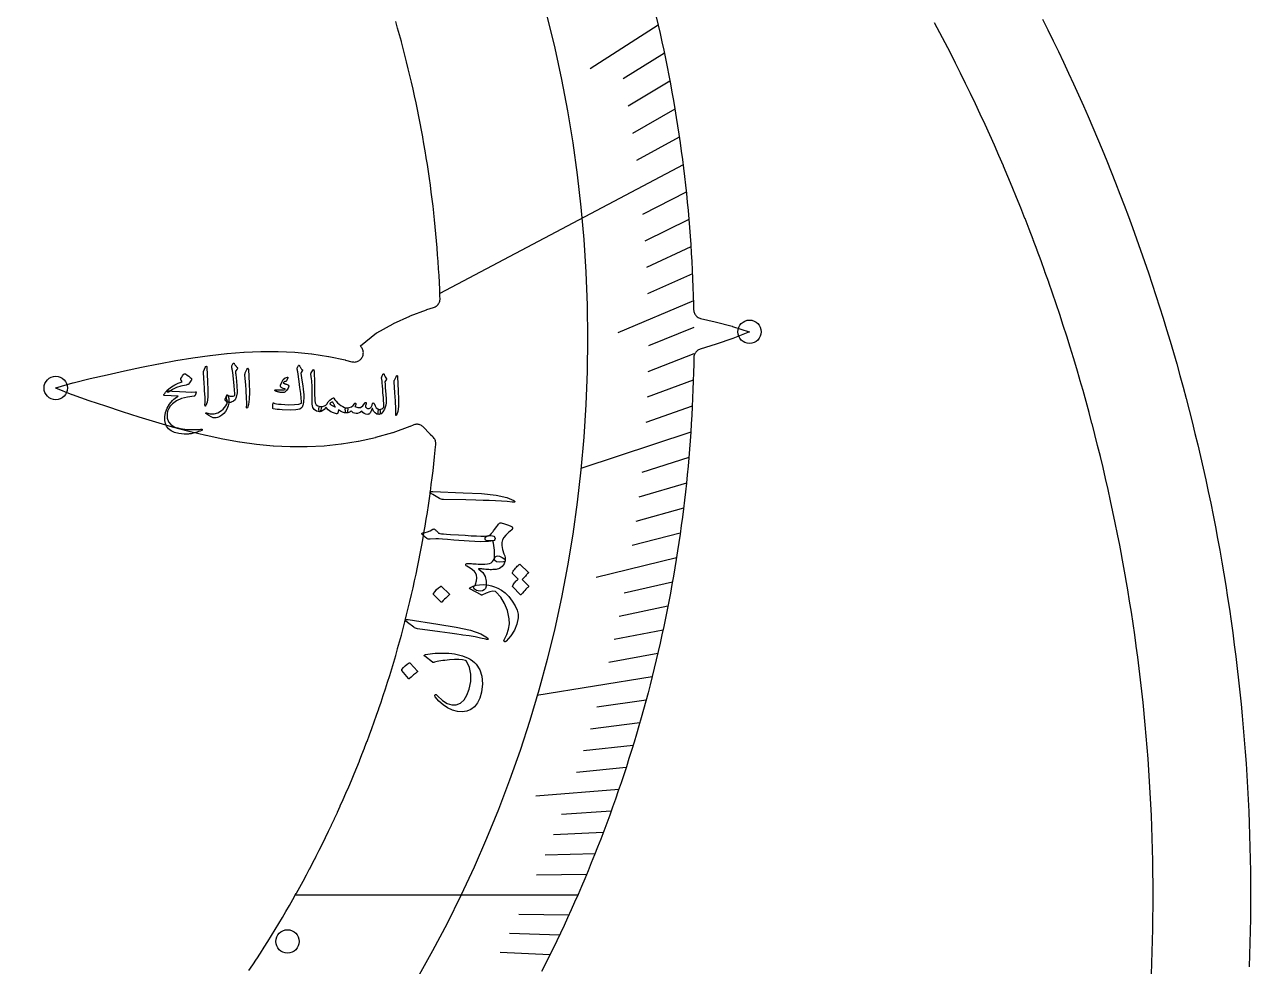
# Model space of a CAD drawing. Header units: millimetres. Extents: x -53 to 53, y -53 to 53.
# Drawn here: x 19.68 to 53.1, y -1.95 to 23.73 of the extents above; entities that cross this region are included whole.
import ezdxf

# ---------------------------------------------------------------- set-up
doc = ezdxf.new("R2010")
doc.units = ezdxf.units.MM
for name, color, linetype in [('CUT_INNER', 6, 'Continuous'), ('CUT_OUTER', 1, 'Continuous'), ('ENGRAVE', 7, 'Continuous'), ('ENGRAVE_FINE', 8, 'Continuous'), ('TEXT', 5, 'Continuous')]:
    doc.layers.add(name, color=color, linetype=linetype)

msp = doc.modelspace()

# ---------------------------------------------------------------- linework, layer by layer
at = {"layer": 'CUT_INNER'}
for points in [[(25.7954, -2.0613), (25.8998, -1.904), (25.9007, -1.9027), (26.0041, -1.7448), (26.0049, -1.7435), (26.1074, -1.5849), (26.1083, -1.5836), (26.2098, -1.4244), (26.2106, -1.4231), (26.3111, -1.2633), (26.3119, -1.262), (26.4115, -1.1015), (26.4123, -1.1002), (26.5108, -0.9391), (26.5116, -0.9378), (26.6092, -0.7762), (26.61, -0.7749), (26.7066, -0.6126), (26.7074, -0.6113), (26.8029, -0.4484), (26.8037, -0.4471), (26.8983, -0.2837), (26.899, -0.2824), (26.9926, -0.1184), (26.9934, -0.117), (27.0859, 0.0476), (27.0867, 0.0489), (27.1782, 0.214), (27.179, 0.2154), (27.2695, 0.3811), (27.2703, 0.3824), (27.3598, 0.5487), (27.3605, 0.55), (27.449, 0.7168), (27.4497, 0.7182), (27.5372, 0.8855), (27.5379, 0.8869), (27.6243, 1.0548), (27.625, 1.0561), (27.7105, 1.2245), (27.7111, 1.2259), (27.7955, 1.3948), (27.7962, 1.3962), (27.8795, 1.5656), (27.8802, 1.567), (27.9625, 1.737), (27.9632, 1.7383), (28.0444, 1.9088), (28.0451, 1.9102), (28.1253, 2.0811), (28.1259, 2.0825), (28.2051, 2.2539), (28.2057, 2.2553), (28.2838, 2.4272), (28.2845, 2.4286), (28.3615, 2.601), (28.3621, 2.6024), (28.4381, 2.7753), (28.4387, 2.7767), (28.5137, 2.95), (28.5143, 2.9514), (28.5881, 3.1252), (28.5887, 3.1266), (28.6615, 3.3008), (28.6621, 3.3023), (28.7338, 3.4769), (28.7344, 3.4783), (28.8051, 3.6535), (28.8056, 3.6549), (28.8752, 3.8304), (28.8758, 3.8318), (28.9443, 4.0078), (28.9448, 4.0092), (29.0122, 4.1856), (29.0128, 4.187), (29.0791, 4.3638), (29.0796, 4.3653), (29.1449, 4.5425), (29.1454, 4.5439), (29.2096, 4.7215), (29.2101, 4.7229), (29.2732, 4.9009), (29.2737, 4.9024), (29.3356, 5.0807), (29.3361, 5.0822), (29.397, 5.2609), (29.3975, 5.2624), (29.4573, 5.4415), (29.4578, 5.4429), (29.5165, 5.6224), (29.5169, 5.6239), (29.5745, 5.8037), (29.575, 5.8052), (29.6314, 5.9853), (29.6319, 5.9868), (29.6873, 6.1673), (29.6877, 6.1688), (29.742, 6.3497), (29.7424, 6.3511), (29.7955, 6.5323), (29.796, 6.5338), (29.848, 6.7153), (29.8484, 6.7168), (29.8993, 6.8986), (29.8998, 6.9001), (29.9496, 7.0822), (29.95, 7.0837), (29.9986, 7.2661), (29.999, 7.2676), (30.0466, 7.4504), (30.047, 7.4518), (30.0934, 7.6349), (30.0938, 7.6364), (30.1391, 7.8197), (30.1395, 7.8211), (30.1837, 8.0047), (30.184, 8.0062), (30.2271, 8.1901), (30.2274, 8.1916), (30.2694, 8.3757), (30.2697, 8.3772), (30.3105, 8.5615), (30.3108, 8.563), (30.3505, 8.7476), (30.3508, 8.7491), (30.3894, 8.934), (30.3897, 8.9355), (30.4271, 9.1206), (30.4274, 9.1221), (30.4636, 9.3074), (30.4639, 9.3089), (30.4991, 9.4944), (30.4994, 9.4959), (30.5333, 9.6816), (30.5336, 9.6832), (30.5665, 9.8691), (30.5667, 9.8706), (30.5984, 10.0568), (30.5987, 10.0583), (30.6293, 10.2446), (30.6295, 10.2461), (30.6589, 10.4326), (30.6592, 10.4341), (30.6874, 10.6208), (30.6877, 10.6224), (30.7148, 10.8092), (30.715, 10.8107), (30.741, 10.9978), (30.7412, 10.9993), (30.766, 11.1865), (30.7662, 11.188), (30.7899, 11.3753), (30.7901, 11.3768), (30.8127, 11.5643), (30.8128, 11.5658), (30.8342, 11.7534), (30.8344, 11.755), (30.8546, 11.9427), (30.8548, 11.9442), (30.8739, 12.1321), (30.874, 12.1336), (30.8883, 12.2838), (30.8895, 12.3089), (30.8881, 12.3339), (30.8842, 12.3588), (30.8778, 12.383), (30.869, 12.4066), (30.8579, 12.4291), (30.8446, 12.4504), (30.8292, 12.4703), (30.812, 12.4885), (30.7479, 12.5495), (30.7453, 12.5521), (30.715, 12.5827), (30.7125, 12.5853), (30.5559, 12.7531), (30.5389, 12.7697), (30.5203, 12.7847), (30.5003, 12.7978), (30.4792, 12.8089), (30.4572, 12.818), (30.4344, 12.8249), (30.411, 12.8297), (30.3873, 12.8321), (30.3634, 12.8323), (30.3397, 12.8303), (30.3162, 12.826), (30.2933, 12.8194), (30.2711, 12.8107), (30.1874, 12.7733), (30.1784, 12.7697), (29.7162, 12.6045), (29.7086, 12.6021), (29.2471, 12.4699), (29.2399, 12.4681), (28.7796, 12.3655), (28.7726, 12.3641), (28.3136, 12.2892), (28.3066, 12.2882), (27.8488, 12.2396), (27.842, 12.2391), (27.3852, 12.2155), (27.3787, 12.2153), (26.9227, 12.2155), (26.9165, 12.2157), (26.4613, 12.2384), (26.4556, 12.2388), (26.001, 12.2825), (25.9957, 12.2832), (25.5415, 12.3463), (25.5368, 12.347), (25.0829, 12.4277), (25.0788, 12.4285), (24.6251, 12.525), (24.6216, 12.5258), (24.168, 12.6359), (24.1651, 12.6366), (23.7114, 12.7584), (23.7091, 12.759), (23.2553, 12.8904), (23.2535, 12.8909), (22.7996, 13.0298), (22.7983, 13.0302), (22.3448, 13.1746), (21.8896, 13.3236), (21.4346, 13.4762), (21.4334, 13.4766), (20.983, 13.633), (20.976, 13.6356), (20.5323, 13.8201), (20.5273, 13.8225), (20.5325, 13.8244), (20.9922, 13.9646), (20.9994, 13.9665), (21.4629, 14.078), (21.4642, 14.0783), (21.9303, 14.1851), (22.3975, 14.2888), (22.865, 14.3885), (22.8664, 14.3887), (23.3317, 14.4825), (23.3336, 14.4828), (23.798, 14.569), (23.8004, 14.5695), (24.2638, 14.6462), (24.2668, 14.6466), (24.729, 14.7118), (24.7326, 14.7122), (25.1936, 14.7637), (25.1977, 14.7641), (25.6573, 14.7999), (25.6621, 14.8002), (26.1203, 14.8185), (26.1255, 14.8186), (26.5823, 14.8175), (26.588, 14.8174), (27.0433, 14.7954), (27.0494, 14.7949), (27.5032, 14.7505), (27.5097, 14.7497), (27.962, 14.6814), (27.9687, 14.6802), (28.4196, 14.5869), (28.4264, 14.5853), (28.5987, 14.5395), (28.6227, 14.5343), (28.6471, 14.5316), (28.6717, 14.5312), (28.6961, 14.5333), (28.7203, 14.5378), (28.7439, 14.5446), (28.7667, 14.5536), (28.7885, 14.5649), (28.8091, 14.5783), (28.8283, 14.5936), (28.8459, 14.6107), (28.8618, 14.6295), (28.8757, 14.6497), (28.8875, 14.6712), (28.8972, 14.6938), (28.9047, 14.7172), (28.9098, 14.7412), (28.9125, 14.7657), (28.9128, 14.7902), (28.9107, 14.8147), (28.9062, 14.8388), (28.8994, 14.8624), (28.8902, 14.8852), (28.8789, 14.907), (28.8655, 14.9276), (28.8502, 14.9468), (28.833, 14.9643), (28.8299, 14.9672), (28.8343, 14.9711), (29.2743, 15.3224), (29.2785, 15.3255), (29.283, 15.3282), (29.727, 15.5744), (29.7357, 15.5787), (30.1821, 15.7829), (30.1895, 15.786), (30.6379, 15.9571), (30.645, 15.9596), (30.8292, 16.0176), (30.8527, 16.0263), (30.8751, 16.0372), (30.8963, 16.0504), (30.9162, 16.0656), (30.9344, 16.0827), (30.9508, 16.1016), (30.9652, 16.122), (30.9775, 16.1437), (30.9876, 16.1666), (30.9954, 16.1903), (31.0007, 16.2147), (31.0036, 16.2395), (31.004, 16.2645), (31.0023, 16.3148), (31.0023, 16.3163), (30.9948, 16.505), (30.9947, 16.5065), (30.986, 16.6951), (30.9859, 16.6967), (30.9761, 16.8852), (30.976, 16.8868), (30.965, 17.0753), (30.9649, 17.0768), (30.9527, 17.2652), (30.9526, 17.2668), (30.9393, 17.4551), (30.9392, 17.4566), (30.9248, 17.6449), (30.9246, 17.6464), (30.909, 17.8346), (30.9089, 17.8361), (30.8921, 18.0242), (30.892, 18.0257), (30.874, 18.2137), (30.8739, 18.2152), (30.8548, 18.4031), (30.8546, 18.4046), (30.8344, 18.5924), (30.8342, 18.5939), (30.8128, 18.7815), (30.8127, 18.783), (30.7901, 18.9705), (30.7899, 18.972), (30.7662, 19.1593), (30.766, 19.1609), (30.7412, 19.348), (30.741, 19.3496), (30.715, 19.5366), (30.7148, 19.5381), (30.6877, 19.725), (30.6874, 19.7265), (30.6592, 19.9132), (30.6589, 19.9147), (30.6295, 20.1012), (30.6293, 20.1027), (30.5987, 20.2891), (30.5984, 20.2906), (30.5667, 20.4767), (30.5665, 20.4782), (30.5336, 20.6642), (30.5333, 20.6657), (30.4994, 20.8514), (30.4991, 20.8529), (30.4639, 21.0384), (30.4636, 21.04), (30.4274, 21.2253), (30.4271, 21.2268), (30.3897, 21.4118), (30.3894, 21.4134), (30.3508, 21.5982), (30.3505, 21.5997), (30.3108, 21.7843), (30.3105, 21.7858), (30.2697, 21.9702), (30.2694, 21.9717), (30.2274, 22.1558), (30.2271, 22.1573), (30.184, 22.3411), (30.1837, 22.3426), (30.1395, 22.5262), (30.1391, 22.5277), (30.0938, 22.711), (30.0934, 22.7125), (30.047, 22.8955), (30.0466, 22.897), (29.999, 23.0797), (29.9986, 23.0812), (29.95, 23.2636), (29.9496, 23.2651), (29.8998, 23.4472), (29.8993, 23.4487), (29.8484, 23.6305), (29.848, 23.632), (29.796, 23.8135)], [(36.8999, 23.9376), (36.953, 23.711), (37.0046, 23.4841), (37.0549, 23.2569), (37.1038, 23.0294), (37.1513, 22.8016), (37.1974, 22.5735), (37.2421, 22.3451), (37.2854, 22.1164), (37.3273, 21.8875), (37.3678, 21.6584), (37.4069, 21.429), (37.4446, 21.1993), (37.4809, 20.9695), (37.5157, 20.7394), (37.5492, 20.5091), (37.5812, 20.2786), (37.6118, 20.0479), (37.641, 19.817), (37.6688, 19.586), (37.6952, 19.3547), (37.7201, 19.1234), (37.7436, 18.8919), (37.7657, 18.6602), (37.7864, 18.4284), (37.8057, 18.1965), (37.8235, 17.9645), (37.8399, 17.7323), (37.8549, 17.5001), (37.8685, 17.2678), (37.8806, 17.0354), (37.8913, 16.8029), (37.9006, 16.5704), (37.9085, 16.3378), (37.9149, 16.1052), (37.9181, 15.957), (37.9199, 15.9318), (37.9242, 15.907), (37.931, 15.8827), (37.9403, 15.8593), (37.9518, 15.8369), (37.9655, 15.8157), (37.9813, 15.7961), (37.999, 15.7781), (38.0184, 15.7621), (38.0394, 15.748), (38.0616, 15.7361), (38.0849, 15.7266), (38.1091, 15.7194), (38.5078, 15.6227), (38.5091, 15.6224), (38.9712, 15.5052), (38.9784, 15.5031), (39.4363, 15.3572), (39.4416, 15.3553), (39.4368, 15.3531), (38.9905, 15.174), (38.9834, 15.1714), (38.5311, 15.0207), (38.5299, 15.0203), (38.096, 14.8809), (38.0736, 14.8725), (38.0521, 14.862), (38.0317, 14.8495), (38.0126, 14.8351), (37.995, 14.8189), (37.979, 14.8011), (37.9647, 14.7819), (37.9524, 14.7614), (37.9421, 14.7398), (37.9339, 14.7174), (37.9278, 14.6942), (37.924, 14.6706), (37.9225, 14.6467), (37.9199, 14.4763), (37.9149, 14.2437), (37.9085, 14.011), (37.9007, 13.7785), (37.8914, 13.5459), (37.8807, 13.3135), (37.8686, 13.0811), (37.855, 12.8488), (37.84, 12.6165), (37.8236, 12.3844), (37.8058, 12.1524), (37.7866, 11.9204), (37.7659, 11.6887), (37.7438, 11.457), (37.7203, 11.2255), (37.6953, 10.9941), (37.669, 10.7629), (37.6412, 10.5318), (37.612, 10.301), (37.5814, 10.0703), (37.5494, 9.8398), (37.516, 9.6095), (37.4811, 9.3794), (37.4448, 9.1495), (37.4072, 8.9199), (37.3681, 8.6905), (37.3276, 8.4613), (37.2857, 8.2324), (37.2424, 8.0037), (37.1977, 7.7753), (37.1516, 7.5472), (37.1042, 7.3194), (37.0553, 7.0919), (37.005, 6.8647), (36.9533, 6.6378), (36.9002, 6.4112), (36.8458, 6.185), (36.7899, 5.9591), (36.7327, 5.7335), (36.6741, 5.5083), (36.6141, 5.2834), (36.5527, 5.059), (36.4899, 4.8349), (36.4258, 4.6112), (36.3603, 4.3879), (36.2935, 4.165), (36.2252, 3.9425), (36.1556, 3.7204), (36.0847, 3.4988), (36.0124, 3.2776), (35.9387, 3.0568), (35.8637, 2.8366), (35.7873, 2.6167), (35.7096, 2.3974), (35.6305, 2.1785), (35.5501, 1.9601), (35.4684, 1.7423), (35.3853, 1.5249), (35.3009, 1.308), (35.2151, 1.0917), (35.128, 0.8759), (35.0397, 0.6606), (34.9499, 0.4459), (34.8589, 0.2317), (34.7666, 0.0181), (34.6729, -0.195), (34.578, -0.4074), (34.4817, -0.6193), (34.3842, -0.8306), (34.2853, -1.0412), (34.1852, -1.2513), (34.0838, -1.4608), (33.9811, -1.6696), (33.8771, -1.8778), (33.7718, -2.0853)], [(50.3985, -2.1653), (50.4108, -1.8575), (50.4108, -1.856), (50.4212, -1.5482), (50.4213, -1.5466), (50.4298, -1.2387), (50.4298, -1.2372), (50.4364, -0.9293), (50.4365, -0.9278), (50.4412, -0.6198), (50.4412, -0.6183), (50.444, -0.3103), (50.4441, -0.3088), (50.445, -0.0008), (50.445, 0.0008), (50.4441, 0.3088), (50.444, 0.3103), (50.4412, 0.6183), (50.4412, 0.6198), (50.4365, 0.9278), (50.4364, 0.9293), (50.4298, 1.2372), (50.4298, 1.2387), (50.4213, 1.5466), (50.4212, 1.5482), (50.4108, 1.856), (50.4108, 1.8575), (50.3985, 2.1653), (50.3984, 2.1668), (50.3843, 2.4745), (50.3842, 2.476), (50.3681, 2.7836), (50.3681, 2.7851), (50.3501, 3.0926), (50.35, 3.0941), (50.3302, 3.4014), (50.3301, 3.403), (50.3084, 3.7102), (50.3083, 3.7117), (50.2847, 4.0188), (50.2845, 4.0203), (50.2591, 4.3273), (50.2589, 4.3288), (50.2316, 4.6356), (50.2314, 4.6371), (50.2022, 4.9437), (50.202, 4.9452), (50.1709, 5.2517), (50.1707, 5.2532), (50.1377, 5.5594), (50.1376, 5.5609), (50.1027, 5.8669), (50.1025, 5.8685), (50.0657, 6.1742), (50.0655, 6.1758), (50.0269, 6.4813), (50.0267, 6.4828), (49.9862, 6.7882), (49.986, 6.7897), (49.9436, 7.0947), (49.9434, 7.0963), (49.8991, 7.4011), (49.8989, 7.4026), (49.8528, 7.7071), (49.8525, 7.7086), (49.8045, 8.0128), (49.8043, 8.0144), (49.7544, 8.3183), (49.7542, 8.3198), (49.7025, 8.6234), (49.7022, 8.6249), (49.6486, 8.9282), (49.6483, 8.9297), (49.5929, 9.2327), (49.5926, 9.2342), (49.5353, 9.5368), (49.535, 9.5383), (49.4759, 9.8406), (49.4756, 9.8421), (49.4145, 10.144), (49.4142, 10.1455), (49.3514, 10.447), (49.3511, 10.4485), (49.2863, 10.7496), (49.286, 10.7511), (49.2195, 11.0518), (49.2191, 11.0533), (49.1507, 11.3536), (49.1504, 11.3551), (49.0801, 11.655), (49.0798, 11.6565), (49.0077, 11.9559), (49.0073, 11.9574), (48.9334, 12.2564), (48.933, 12.2579), (48.8573, 12.5564), (48.8569, 12.5579), (48.7793, 12.856), (48.7789, 12.8574), (48.6995, 13.155), (48.6991, 13.1565), (48.6179, 13.4536), (48.6175, 13.4551), (48.5344, 13.7516), (48.534, 13.7531), (48.4491, 14.0492), (48.4487, 14.0507), (48.362, 14.3462), (48.3616, 14.3477), (48.2731, 14.6427), (48.2726, 14.6441), (48.1823, 14.9386), (48.1819, 14.9401), (48.0898, 15.234), (48.0893, 15.2354), (47.9954, 15.5287), (47.9949, 15.5302), (47.8992, 15.8229), (47.8987, 15.8244), (47.8012, 16.1166), (47.8007, 16.118), (47.7014, 16.4096), (47.7009, 16.411), (47.5998, 16.7019), (47.5993, 16.7034), (47.4964, 16.9937), (47.4959, 16.9951), (47.3913, 17.2848), (47.3908, 17.2862), (47.2843, 17.5753), (47.2838, 17.5767), (47.1756, 17.8651), (47.1751, 17.8665), (47.0651, 18.1542), (47.0645, 18.1556), (46.9528, 18.4426), (46.9523, 18.4441), (46.8388, 18.7304), (46.8382, 18.7318), (46.723, 19.0174), (46.7224, 19.0188), (46.6054, 19.3038), (46.6048, 19.3052), (46.4861, 19.5894), (46.4855, 19.5908), (46.365, 19.8742), (46.3644, 19.8756), (46.2422, 20.1583), (46.2416, 20.1597), (46.1176, 20.4417), (46.117, 20.4431), (45.9913, 20.7243), (45.9907, 20.7257), (45.8633, 21.0061), (45.8627, 21.0075), (45.7335, 21.2871), (45.7329, 21.2885), (45.6021, 21.5673), (45.6014, 21.5687), (45.4689, 21.8467), (45.4682, 21.8481), (45.334, 22.1253), (45.3333, 22.1267), (45.1974, 22.4031), (45.1967, 22.4044), (45.059, 22.68), (45.0584, 22.6813), (44.919, 22.956), (44.9183, 22.9574), (44.7773, 23.2312), (44.7766, 23.2326), (44.6339, 23.5055), (44.6332, 23.5069), (44.4889, 23.7789)]]:
    msp.add_lwpolyline(points, dxfattribs=at)
at = {"layer": 'CUT_OUTER'}
msp.add_lwpolyline([(47.4299, 23.875), (47.5755, 23.5836), (47.7193, 23.2912), (47.8613, 22.998), (48.0015, 22.7039), (48.1399, 22.4089), (48.2765, 22.1131), (48.4113, 21.8165), (48.5442, 21.519), (48.6754, 21.2207), (48.8046, 20.9217), (48.9321, 20.6218), (49.0577, 20.3212), (49.1815, 20.0198), (49.3034, 19.7177), (49.4234, 19.4148), (49.5416, 19.1111), (49.658, 18.8068), (49.7724, 18.5017), (49.885, 18.196), (49.9957, 17.8896), (50.1046, 17.5825), (50.2115, 17.2747), (50.3165, 16.9663), (50.4197, 16.6572), (50.521, 16.3475), (50.6203, 16.0372), (50.7178, 15.7263), (50.8133, 15.4148), (50.9069, 15.1028), (50.9986, 14.7901), (51.0884, 14.4769), (51.1763, 14.1632), (51.2622, 13.8489), (51.3463, 13.5341), (51.4283, 13.2188), (51.5085, 12.903), (51.5867, 12.5867), (51.6629, 12.2699), (51.7372, 11.9527), (51.8096, 11.635), (51.88, 11.3169), (51.9485, 10.9984), (52.015, 10.6794), (52.0795, 10.36), (52.1421, 10.0403), (52.2028, 9.7202), (52.2614, 9.3997), (52.3181, 9.0788), (52.3728, 8.7576), (52.4256, 8.4361), (52.4764, 8.1143), (52.5252, 7.7921), (52.572, 7.4697), (52.6168, 7.147), (52.6597, 6.824), (52.7006, 6.5008), (52.7395, 6.1773), (52.7764, 5.8536), (52.8113, 5.5296), (52.8442, 5.2055), (52.8752, 4.8811), (52.9041, 4.5566), (52.9311, 4.2319), (52.9561, 3.907), (52.979, 3.582), (53, 3.2569), (53.019, 2.9316), (53.036, 2.6063), (53.051, 2.2808), (53.064, 1.9552), (53.075, 1.6296), (53.084, 1.3039), (53.091, 0.9782), (53.096, 0.6524), (53.099, 0.3266), (53.1, 0.0008), (53.099, -0.3251), (53.096, -0.6509), (53.091, -0.9766), (53.084, -1.3024), (53.075, -1.6281), (53.064, -1.9537)], dxfattribs=at)
at = {"layer": 'ENGRAVE'}
for points in [[(37.6293, 19.9108), (30.999, 16.4025)], [(37.8404, 12.6225), (34.8467, 11.6239)], [(36.7863, 5.9447), (33.6467, 5.4373)], [(34.7587, 0), (27.0593, 0)]]:
    msp.add_lwpolyline(points, dxfattribs=at)
for centre, radius in [((0, 15.1737), 35.0271), ((39.4424, 15.3553), 0.3186), ((20.5264, 13.8226), 0.3186), ((26.8451, -1.2648), 0.3186)]:
    msp.add_circle(centre, radius, dxfattribs=at)
at = {"layer": 'ENGRAVE_FINE'}
for points in [[(36.9524, 23.7133), (35.0946, 22.5211)], [(37.1211, 22.9473), (35.9946, 22.2509)], [(37.2729, 22.1836), (36.1332, 21.5054)], [(37.408, 21.4228), (36.2555, 20.7628)], [(37.5267, 20.6651), (36.3618, 20.0236)], [(37.7162, 19.1603), (36.5275, 18.5564)], [(37.7877, 18.414), (36.5876, 17.8291)], [(37.844, 17.672), (36.6328, 17.1064)], [(37.8854, 16.9347), (36.6637, 16.3885)], [(37.9124, 16.2023), (35.8551, 15.3231)], [(37.9251, 15.4751), (36.6832, 14.9683)], [(37.924, 14.7533), (36.6726, 14.2665)], [(37.9093, 14.0371), (36.6487, 13.5704)], [(37.8813, 13.3268), (36.612, 12.8802)], [(37.7869, 11.9244), (36.5013, 11.5187)], [(37.721, 11.2326), (36.4278, 10.8476)], [(37.6431, 10.5474), (36.3427, 10.1831)], [(37.5535, 9.8689), (36.2464, 9.5254)], [(37.4525, 9.1972), (35.2585, 8.6584)], [(37.3403, 8.5324), (36.0208, 8.2309)], [(37.2174, 7.8747), (35.8923, 7.5943)], [(37.0838, 7.2241), (35.7536, 6.9649)], [(36.9401, 6.5807), (35.605, 6.3429)], [(36.6229, 5.316), (35.2795, 5.121)], [(36.45, 4.6949), (35.1031, 4.5214)], [(36.268, 4.0812), (34.918, 3.9293)], [(36.077, 3.4751), (34.7243, 3.3449)], [(35.8775, 2.8767), (33.614, 2.6952)], [(35.6695, 2.2859), (34.3127, 2.199)], [(35.4534, 1.7028), (34.0951, 1.6376)], [(35.2294, 1.1275), (33.8701, 1.084)], [(34.9978, 0.5599), (33.6378, 0.5381)], [(34.5124, -0.5521), (33.1525, -0.5303)], [(34.2592, -1.0964), (32.8998, -1.0529)], [(33.9992, -1.633), (32.6409, -1.5678)]]:
    msp.add_lwpolyline(points, dxfattribs=at)
at = {"layer": 'TEXT'}
for points in [[(24.6046, 14.3807), (24.621, 14.4088), (24.6335, 14.4184), (24.6422, 14.4094), (24.647, 14.3817), (24.6641, 13.997), (24.674, 13.7608), (24.6696, 13.5728), (24.6508, 13.4329), (24.6178, 13.3411), (24.6123, 13.3337), (24.6075, 13.3298), (24.6034, 13.3295), (24.6002, 13.3326), (24.5977, 13.3373), (24.596, 13.3433), (24.5952, 13.3507), (24.5952, 13.3594), (24.5985, 13.4271), (24.5989, 13.4991), (24.5964, 13.5753), (24.591, 13.6558), (24.59, 13.6768), (24.5866, 13.7336), (24.5808, 13.8261), (24.5727, 13.9544), (24.5523, 14.2391), (24.5522, 14.2541), (24.5537, 14.268), (24.5566, 14.2806), (24.5611, 14.2919)], [(25.377, 14.5041), (25.3806, 14.5031), (25.3839, 14.5006), (25.3866, 14.4966), (25.3889, 14.491), (25.3924, 14.4825), (25.3989, 14.4713), (25.4084, 14.4574), (25.4209, 14.4408), (25.4282, 14.432), (25.4353, 14.4235), (25.4422, 14.4153), (25.449, 14.4073), (25.4557, 14.3998), (25.4624, 14.3928), (25.4691, 14.3862), (25.4759, 14.3802), (25.4818, 14.3718), (25.4832, 14.3618), (25.48, 14.35), (25.4722, 14.3365), (25.4285, 14.2775), (25.4296, 14.2563), (25.4315, 14.2303), (25.4342, 14.1997), (25.4378, 14.1642), (25.442, 14.1239), (25.4464, 14.0784), (25.451, 14.0278), (25.4558, 13.9722), (25.461, 13.9169), (25.4651, 13.8659), (25.468, 13.8194), (25.4698, 13.7772), (25.4704, 13.7393), (25.4702, 13.7059), (25.4689, 13.6767), (25.4667, 13.652), (25.449, 13.5682), (25.4175, 13.5039), (25.3724, 13.4592), (25.3134, 13.4338), (25.3041, 13.4315), (25.295, 13.4297), (25.2863, 13.4284), (25.2779, 13.4278), (25.2698, 13.4276), (25.262, 13.4278), (25.2545, 13.4283), (25.2474, 13.4293), (25.2273, 13.437), (25.2106, 13.4534), (25.1972, 13.4784), (25.1872, 13.5121), (25.1809, 13.548), (25.1788, 13.5795), (25.1807, 13.6068), (25.1867, 13.6297), (25.1887, 13.6337), (25.191, 13.6365), (25.1936, 13.6382), (25.1966, 13.6386), (25.2003, 13.638), (25.2035, 13.6367), (25.2064, 13.6346), (25.2088, 13.6317), (25.2283, 13.6172), (25.251, 13.6065), (25.2768, 13.5999), (25.3058, 13.5972), (25.3363, 13.5988), (25.3637, 13.6037), (25.3879, 13.612), (25.4089, 13.6235), (25.4094, 13.6706), (25.4035, 13.7593), (25.3911, 13.8894), (25.3724, 14.0609), (25.3505, 14.2516), (25.3476, 14.2769), (25.3443, 14.3008), (25.3405, 14.3234), (25.3362, 14.3447), (25.3339, 14.3554), (25.3319, 14.3651), (25.3305, 14.3739), (25.3294, 14.3819), (25.3287, 14.3888), (25.3279, 14.3947), (25.3272, 14.3995), (25.3266, 14.4032), (25.326, 14.4114), (25.3266, 14.4188), (25.3283, 14.4254), (25.3311, 14.4312), (25.3656, 14.4968), (25.3683, 14.5001), (25.371, 14.5024), (25.3739, 14.5038), (25.377, 14.5041)], [(27.1722, 14.43), (27.1802, 14.4128), (27.1886, 14.3965), (27.1975, 14.381), (27.2067, 14.3664), (27.2165, 14.3527), (27.227, 14.3398), (27.238, 14.3277), (27.2497, 14.3165), (27.2541, 14.3103), (27.2553, 14.3033), (27.2534, 14.2955), (27.2483, 14.2868), (27.2178, 14.2413), (27.2148, 14.2364), (27.2127, 14.2322), (27.2113, 14.2287), (27.2108, 14.226), (27.2303, 14.098), (27.247, 13.9823), (27.261, 13.879), (27.2723, 13.7881), (27.2808, 13.7097), (27.2864, 13.6439), (27.2891, 13.5906), (27.2888, 13.5499), (27.2851, 13.4733), (27.2825, 13.4491), (27.2788, 13.4248), (27.2739, 13.4006), (27.2678, 13.3762), (27.2604, 13.3519), (27.2517, 13.3275), (27.2416, 13.303), (27.2301, 13.2786), (27.1812, 13.2439), (27.0762, 13.2238), (26.9151, 13.2185), (26.6979, 13.2279), (26.6302, 13.2336), (26.5677, 13.2406), (26.5103, 13.2489), (26.4581, 13.2585), (26.4534, 13.2608), (26.4502, 13.264), (26.4483, 13.2681), (26.4479, 13.2731), (26.4476, 13.2971), (26.4476, 13.319), (26.4477, 13.3387), (26.448, 13.3562), (26.4485, 13.3717), (26.4493, 13.3855), (26.4502, 13.3975), (26.4513, 13.4077), (26.4523, 13.4134), (26.4545, 13.4166), (26.458, 13.4171), (26.4627, 13.415), (26.4987, 13.4022), (26.5454, 13.3917), (26.6028, 13.3837), (26.6708, 13.3781), (26.8746, 13.3682), (27.0344, 13.3701), (27.1503, 13.3837), (27.2224, 13.409), (27.2246, 13.4566), (27.2192, 13.5435), (27.2061, 13.6698), (27.1853, 13.8355), (27.1632, 14.0014), (27.146, 14.1269), (27.1336, 14.212), (27.1261, 14.2568), (27.1237, 14.269), (27.1214, 14.2805), (27.1193, 14.2912), (27.1173, 14.3011), (27.1155, 14.3101), (27.1139, 14.3181), (27.1123, 14.3251), (27.111, 14.3312), (27.1089, 14.3443), (27.1091, 14.3567), (27.1116, 14.3685), (27.1165, 14.3795), (27.1491, 14.4374), (27.1517, 14.4413), (27.1545, 14.4438), (27.1574, 14.4449), (27.1604, 14.4447), (27.164, 14.4425), (27.1672, 14.4393), (27.1699, 14.4351), (27.1722, 14.43)], [(24.0782, 13.9035), (23.9399, 13.8746), (23.817, 13.8345), (23.7097, 13.7832), (23.6179, 13.7208), (23.6039, 13.7113), (23.591, 13.7061), (23.5793, 13.7054), (23.5688, 13.7092), (23.5571, 13.7245), (23.56, 13.7452), (23.5774, 13.7713), (23.6094, 13.8027), (23.6842, 13.8588), (23.7694, 13.9085), (23.865, 13.9518), (23.9711, 13.9887), (23.9436, 14.0339), (23.9385, 14.0451), (23.9364, 14.0562), (23.9373, 14.0671), (23.941, 14.0779), (23.9641, 14.1186), (23.985, 14.1521), (24.0039, 14.1785), (24.0206, 14.1978), (24.0311, 14.2068), (24.0412, 14.2113), (24.0509, 14.2113), (24.0602, 14.2068), (24.1137, 14.1731), (24.1585, 14.1417), (24.1945, 14.1127), (24.2219, 14.0861), (24.2271, 14.0777), (24.2292, 14.0673), (24.2283, 14.0549), (24.2244, 14.0405), (24.2132, 14.0182), (24.1957, 13.9914), (24.172, 13.9599), (24.1419, 13.9239), (24.1342, 13.9187), (24.121, 13.9136), (24.1023, 13.9085), (24.0782, 13.9035)], [(25.738, 14.325), (25.7544, 14.3532), (25.7669, 14.3627), (25.7755, 14.3537), (25.7803, 14.326), (25.7975, 13.9413), (25.8073, 13.7052), (25.8029, 13.5171), (25.7842, 13.3772), (25.7512, 13.2854), (25.7456, 13.278), (25.7408, 13.2742), (25.7368, 13.2738), (25.7335, 13.2769), (25.731, 13.2816), (25.7293, 13.2877), (25.7285, 13.295), (25.7286, 13.3038), (25.7319, 13.3715), (25.7323, 13.4434), (25.7298, 13.5197), (25.7243, 13.6001), (25.7233, 13.6211), (25.7199, 13.6779), (25.7142, 13.7705), (25.7061, 13.8988), (25.6856, 14.1834), (25.6855, 14.1985), (25.687, 14.2123), (25.69, 14.2249), (25.6944, 14.2362)], [(26.8421, 14.1203), (26.845, 14.1198), (26.8475, 14.1185), (26.8495, 14.1164), (26.8511, 14.1136), (26.8516, 14.1111), (26.8517, 14.1085), (26.8513, 14.1056), (26.8506, 14.1026), (26.8137, 14.0214), (26.8093, 14.0132), (26.8048, 14.007), (26.8001, 14.0027), (26.7954, 14.0004), (26.7755, 13.9958), (26.7584, 13.9893), (26.7442, 13.9808), (26.7328, 13.9705), (26.7304, 13.965), (26.7331, 13.9588), (26.7407, 13.9519), (26.7535, 13.9445), (26.7621, 13.941), (26.771, 13.9377), (26.7802, 13.9346), (26.7897, 13.9317), (26.7996, 13.929), (26.81, 13.9264), (26.8209, 13.924), (26.8323, 13.9218), (26.8712, 13.9033), (26.8822, 13.8688), (26.8654, 13.8182), (26.8208, 13.7515), (26.8028, 13.732), (26.7854, 13.7168), (26.7686, 13.7062), (26.7525, 13.7001), (26.7349, 13.6973), (26.7108, 13.697), (26.6801, 13.6992), (26.643, 13.7039), (26.624, 13.7067), (26.6061, 13.71), (26.5891, 13.7139), (26.5732, 13.7183), (26.5582, 13.7229), (26.5442, 13.7275), (26.5312, 13.7321), (26.5192, 13.7366), (26.5119, 13.7412), (26.5068, 13.7462), (26.5038, 13.7517), (26.503, 13.7577), (26.5043, 13.7639), (26.5074, 13.7681), (26.5125, 13.7705), (26.5193, 13.771), (26.5412, 13.7714), (26.566, 13.7715), (26.5937, 13.7712), (26.6243, 13.7706), (26.6814, 13.7695), (26.7262, 13.7707), (26.7585, 13.7743), (26.7783, 13.7803), (26.781, 13.782), (26.7825, 13.7844), (26.7828, 13.7874), (26.782, 13.7911), (26.7808, 13.7934), (26.7783, 13.7955), (26.7747, 13.7976), (26.7699, 13.7995), (26.7251, 13.8127), (26.7064, 13.8191), (26.6905, 13.8269), (26.6775, 13.8361), (26.6672, 13.8468), (26.6587, 13.8592), (26.654, 13.8718), (26.6529, 13.8846), (26.6556, 13.8975), (26.6885, 13.9845), (26.7305, 14.0506), (26.7817, 14.0958), (26.8421, 14.1203)], [(27.5458, 14.3145), (27.549, 14.3191), (27.552, 14.322), (27.5547, 14.3235), (27.5572, 14.3234), (27.5608, 14.3211), (27.5638, 14.3148), (27.5662, 14.3044), (27.5681, 14.2899), (27.5752, 14.1725), (27.5805, 14.064), (27.5838, 13.9645), (27.5852, 13.8738), (27.5852, 13.7964), (27.5853, 13.7269), (27.5854, 13.6655), (27.5857, 13.6121), (27.586, 13.5667), (27.5861, 13.5294), (27.5862, 13.5001), (27.5862, 13.4789), (27.597, 13.4147), (27.6254, 13.3665), (27.6714, 13.3343), (27.735, 13.318), (27.7527, 13.3124), (27.7636, 13.3009), (27.7677, 13.2835), (27.7651, 13.2601), (27.7559, 13.2236), (27.7467, 13.1976), (27.7374, 13.1822), (27.7281, 13.1773), (27.6382, 13.1937), (27.5733, 13.2327), (27.5335, 13.2944), (27.5186, 13.3788), (27.5176, 13.4188), (27.5169, 13.459), (27.5165, 13.4992), (27.5163, 13.5395), (27.5164, 13.5799), (27.5166, 13.6204), (27.5169, 13.661), (27.5172, 13.7017), (27.5181, 13.7792), (27.5174, 13.8491), (27.5152, 13.9114), (27.5114, 13.966), (27.5064, 14.0185), (27.5003, 14.0745), (27.4932, 14.1339), (27.4852, 14.1968), (27.4842, 14.2081), (27.485, 14.2184), (27.4875, 14.2276), (27.4918, 14.2357)], [(29.4155, 14.1286), (29.4273, 14.1536), (29.4365, 14.1734), (29.4431, 14.1881), (29.4471, 14.1976), (29.4501, 14.2036), (29.4538, 14.2078), (29.4583, 14.2103), (29.4634, 14.2109), (29.4691, 14.2096), (29.4738, 14.2065), (29.4773, 14.2014), (29.4798, 14.1944), (29.4912, 14.1603), (29.5052, 14.1293), (29.522, 14.1016), (29.5414, 14.077), (29.5468, 14.0692), (29.5481, 14.0606), (29.5452, 14.0513), (29.5381, 14.0411), (29.5013, 13.9944), (29.5026, 13.9726), (29.5039, 13.9511), (29.5052, 13.9301), (29.5066, 13.9095), (29.5079, 13.8892), (29.5093, 13.8694), (29.5107, 13.8499), (29.5121, 13.8309), (29.5251, 13.6543), (29.5315, 13.5165), (29.5315, 13.4174), (29.5249, 13.357), (29.49, 13.2485), (29.4475, 13.1692), (29.3974, 13.1191), (29.3398, 13.0981), (29.3382, 13.0982), (29.3367, 13.0983), (29.3351, 13.0984), (29.3335, 13.0985), (29.3247, 13.1077), (29.3197, 13.1281), (29.3186, 13.1597), (29.3214, 13.2025), (29.3236, 13.2182), (29.3286, 13.2295), (29.3363, 13.2364), (29.3467, 13.2388), (29.3867, 13.2448), (29.4205, 13.2575), (29.4479, 13.2771), (29.4689, 13.3033), (29.4692, 13.3361), (29.4687, 13.3735), (29.4673, 13.4154), (29.465, 13.4618), (29.4619, 13.5126), (29.4582, 13.5675), (29.4538, 13.6266), (29.4488, 13.6898), (29.4443, 13.7519), (29.4401, 13.8078), (29.4361, 13.8573), (29.4325, 13.9006), (29.4293, 13.9376), (29.4268, 13.9683), (29.425, 13.9926), (29.4238, 14.0107), (29.4125, 14.1006), (29.4125, 14.1094), (29.4129, 14.117), (29.4139, 14.1234), (29.4155, 14.1286)], [(29.8039, 14.1252), (29.8203, 14.1534), (29.8328, 14.163), (29.8415, 14.1539), (29.8463, 14.1263), (29.8634, 13.7415), (29.8733, 13.5054), (29.8688, 13.3174), (29.8501, 13.1775), (29.8171, 13.0857), (29.8115, 13.0783), (29.8068, 13.0744), (29.8027, 13.074), (29.7994, 13.0771), (29.7969, 13.0819), (29.7953, 13.0879), (29.7945, 13.0953), (29.7945, 13.104), (29.7978, 13.1717), (29.7982, 13.2437), (29.7957, 13.3199), (29.7902, 13.4004), (29.7892, 13.4214), (29.7858, 13.4782), (29.7801, 13.5707), (29.772, 13.699), (29.7515, 13.9836), (29.7515, 13.9987), (29.7529, 14.0126), (29.7559, 14.0251), (29.7604, 14.0365)], [(23.7004, 13.7403), (23.9006, 13.7234), (24.074, 13.7141), (24.2205, 13.7124), (24.3402, 13.7183), (24.3439, 13.7185), (24.347, 13.7181), (24.3497, 13.7171), (24.3518, 13.7154), (24.3533, 13.7131), (24.3541, 13.7103), (24.3542, 13.7072), (24.3536, 13.7035), (24.3498, 13.6894), (24.3462, 13.6765), (24.3427, 13.6647), (24.3394, 13.6541), (24.3362, 13.6446), (24.3332, 13.6363), (24.3304, 13.6292), (24.3277, 13.6233), (24.3221, 13.6139), (24.3159, 13.607), (24.3091, 13.6028), (24.3015, 13.6011), (24.1194, 13.5772), (23.9597, 13.5336), (23.8227, 13.4704), (23.7081, 13.3873), (23.6493, 13.3265), (23.6055, 13.2612), (23.5768, 13.1914), (23.5632, 13.1171), (23.567, 12.9993), (23.6004, 12.9018), (23.6634, 12.8245), (23.756, 12.7676), (23.8046, 12.7493), (23.8582, 12.7336), (23.9168, 12.7203), (23.9804, 12.7096), (24.0489, 12.7012), (24.1223, 12.6952), (24.2004, 12.6914), (24.2834, 12.69), (24.3129, 12.6902), (24.342, 12.6906), (24.3706, 12.6913), (24.3987, 12.6922), (24.4261, 12.6933), (24.4527, 12.6946), (24.4784, 12.6962), (24.5032, 12.698), (24.5107, 12.698), (24.516, 12.6958), (24.519, 12.6913), (24.5198, 12.6846), (24.5188, 12.6769), (24.5167, 12.6711), (24.5136, 12.667), (24.5094, 12.6648), (24.4643, 12.6483), (24.4217, 12.6334), (24.3814, 12.6202), (24.3437, 12.6087), (24.3084, 12.5986), (24.2758, 12.5901), (24.2457, 12.5829), (24.2183, 12.5772), (24.1926, 12.5733), (24.1676, 12.5699), (24.1433, 12.5671), (24.1198, 12.5648), (24.0968, 12.5633), (24.0744, 12.5627), (24.0526, 12.5631), (24.0312, 12.5645), (23.886, 12.583), (23.7657, 12.6136), (23.6702, 12.6562), (23.5997, 12.711), (23.5492, 12.7777), (23.5154, 12.8542), (23.4984, 12.9408), (23.4982, 13.0373), (23.5194, 13.1559), (23.5617, 13.27), (23.6252, 13.3795), (23.7097, 13.4844), (23.7423, 13.5158), (23.779, 13.5457), (23.8196, 13.5739), (23.8643, 13.6006), (23.4862, 13.6223), (23.4773, 13.6267), (23.4738, 13.6339), (23.4758, 13.644), (23.4832, 13.657), (23.4968, 13.6757), (23.5092, 13.6925), (23.5203, 13.7074), (23.5302, 13.7205), (23.5387, 13.7315), (23.546, 13.7404), (23.5521, 13.7473), (23.5568, 13.7521), (23.567, 13.7524), (23.5943, 13.7506), (23.6388, 13.7466), (23.7004, 13.7403)], [(25.2103, 13.6316), (25.2217, 13.6128), (25.231, 13.5903), (25.2381, 13.5642), (25.2432, 13.5344), (25.2461, 13.5035), (25.2471, 13.472), (25.2462, 13.44), (25.2432, 13.4075), (25.2369, 13.3747), (25.2256, 13.3371), (25.2094, 13.2946), (25.1883, 13.2472), (25.1521, 13.1827), (25.1084, 13.127), (25.057, 13.0801), (24.998, 13.0419), (24.966, 13.0267), (24.9329, 13.0157), (24.8985, 13.0089), (24.8631, 13.0062), (24.8204, 13.0131), (24.7661, 13.0349), (24.7003, 13.0715), (24.6228, 13.123), (24.6183, 13.1274), (24.6154, 13.132), (24.6141, 13.137), (24.6143, 13.1423), (24.6163, 13.1467), (24.6201, 13.149), (24.6258, 13.1493), (24.6334, 13.1476), (24.7403, 13.1192), (24.8444, 13.12), (24.9455, 13.1499), (25.0438, 13.2089), (25.0886, 13.2469), (25.1284, 13.2886), (25.1634, 13.3341), (25.1934, 13.3833), (25.197, 13.3915), (25.199, 13.4007), (25.1995, 13.4109), (25.1985, 13.4223), (25.1939, 13.4372), (25.1836, 13.4551), (25.1676, 13.4761), (25.1459, 13.5001), (25.1436, 13.5038), (25.1428, 13.5084), (25.1433, 13.514), (25.1453, 13.5205), (25.1883, 13.6296), (25.1902, 13.6336), (25.1925, 13.6364), (25.1952, 13.6381), (25.1981, 13.6385), (25.2018, 13.6379), (25.2051, 13.6366), (25.2079, 13.6345), (25.2103, 13.6316)], [(28.0959, 13.551), (28.1004, 13.5523), (28.1042, 13.5522), (28.1073, 13.5504), (28.1098, 13.5472), (28.1382, 13.5041), (28.1714, 13.4619), (28.2094, 13.4207), (28.252, 13.3804), (28.2994, 13.3438), (28.3499, 13.3152), (28.4036, 13.2948), (28.4603, 13.2824), (28.4732, 13.2787), (28.4821, 13.2707), (28.4871, 13.2584), (28.4881, 13.2418), (28.4841, 13.1975), (28.477, 13.166), (28.4667, 13.1474), (28.4534, 13.1417), (28.4, 13.1492), (28.3461, 13.1665), (28.2917, 13.1937), (28.2369, 13.2307), (28.2308, 13.1919), (28.2249, 13.1627), (28.219, 13.1431), (28.2133, 13.1331), (28.2064, 13.128), (28.1991, 13.1244), (28.1913, 13.1224), (28.1829, 13.1221), (28.0992, 13.1412), (28.0238, 13.1757), (27.9568, 13.2257), (27.8982, 13.2912), (27.8959, 13.2936), (27.8933, 13.2942), (27.8904, 13.293), (27.8872, 13.2902), (27.8458, 13.2406), (27.8055, 13.2053), (27.7662, 13.1842), (27.7281, 13.1773), (27.7203, 13.1793), (27.7139, 13.1843), (27.7092, 13.1924), (27.7059, 13.2035), (27.7005, 13.2365), (27.6998, 13.2641), (27.7038, 13.2864), (27.7124, 13.3035), (27.7182, 13.31), (27.7239, 13.3146), (27.7295, 13.3173), (27.735, 13.318), (27.8017, 13.3212), (27.8545, 13.3333), (27.8934, 13.3543), (27.9185, 13.3842), (27.9579, 13.4455), (28.0006, 13.4938), (28.0466, 13.5289), (28.0959, 13.551)], [(28.084, 13.4356), (28.0822, 13.4377), (28.0798, 13.439), (28.0768, 13.4395), (28.0732, 13.4393), (28.0511, 13.4338), (28.0322, 13.426), (28.0165, 13.4159), (28.004, 13.4035), (28.0009, 13.3985), (28, 13.3939), (28.0013, 13.3898), (28.0047, 13.3862), (28.0186, 13.3742), (28.0332, 13.3627), (28.0485, 13.3519), (28.0645, 13.3418), (28.0812, 13.3323), (28.0986, 13.3235), (28.1168, 13.3153), (28.1357, 13.3077), (28.1405, 13.3063), (28.1444, 13.3057), (28.1472, 13.306), (28.1489, 13.3071), (28.1497, 13.3088), (28.1493, 13.311), (28.1479, 13.3136), (28.1455, 13.3167), (28.1381, 13.3284), (28.1306, 13.3411), (28.123, 13.3546), (28.1152, 13.3691), (28.1073, 13.3844), (28.0995, 13.4006), (28.0917, 13.4177), (28.084, 13.4356)], [(28.6644, 13.3852), (28.6697, 13.3934), (28.6753, 13.3999), (28.6812, 13.4046), (28.6874, 13.4076), (28.6936, 13.4085), (28.6992, 13.4074), (28.7043, 13.4041), (28.7089, 13.3987), (28.712, 13.3916), (28.7125, 13.3832), (28.7104, 13.3736), (28.7056, 13.3628), (28.7023, 13.3574), (28.699, 13.3517), (28.6958, 13.3459), (28.6927, 13.3399), (28.6895, 13.3338), (28.6861, 13.3277), (28.6823, 13.3216), (28.6782, 13.3156), (28.7646, 13.2889), (28.8382, 13.2948), (28.8991, 13.3332), (28.9474, 13.4042), (28.9526, 13.4124), (28.9579, 13.4189), (28.9633, 13.4237), (28.9689, 13.4266), (28.975, 13.4277), (28.9806, 13.4268), (28.9858, 13.424), (28.9904, 13.4193), (28.9938, 13.4131), (28.9949, 13.4058), (28.9938, 13.3974), (28.9905, 13.388), (28.9813, 13.3652), (28.9751, 13.346), (28.9718, 13.3304), (28.9714, 13.3184), (28.9759, 13.301), (28.9867, 13.2867), (29.0036, 13.2754), (29.0268, 13.2671), (29.0523, 13.2627), (29.0744, 13.2632), (29.0933, 13.2685), (29.1089, 13.2787), (29.1229, 13.296), (29.1369, 13.3224), (29.151, 13.358), (29.1651, 13.4029), (29.1672, 13.4083), (29.1711, 13.412), (29.1769, 13.4141), (29.1845, 13.4145), (29.1923, 13.4133), (29.1984, 13.4107), (29.2029, 13.4065), (29.2058, 13.4009), (29.2331, 13.3352), (29.266, 13.2863), (29.3043, 13.2541), (29.3483, 13.2388), (29.3573, 13.2344), (29.3644, 13.2254), (29.3696, 13.2119), (29.3727, 13.1937), (29.3746, 13.1741), (29.3744, 13.1564), (29.3721, 13.1405), (29.3678, 13.1265), (29.3621, 13.1138), (29.3558, 13.1048), (29.3489, 13.0996), (29.3413, 13.0981), (29.282, 13.1107), (29.2323, 13.1422), (29.192, 13.1927), (29.1614, 13.262), (29.1599, 13.2656), (29.1581, 13.2669), (29.156, 13.2658), (29.1535, 13.2624), (29.1369, 13.2187), (29.1214, 13.1829), (29.1071, 13.1551), (29.094, 13.1353), (29.0801, 13.1214), (29.065, 13.1113), (29.0487, 13.1049), (29.0313, 13.1023), (28.9794, 13.1083), (28.9349, 13.1255), (28.8978, 13.1538), (28.8681, 13.1934), (28.8343, 13.1635), (28.7974, 13.1428), (28.7575, 13.1313), (28.7145, 13.1289), (28.6735, 13.1347), (28.6382, 13.1479), (28.6086, 13.1684), (28.5846, 13.1964), (28.5523, 13.1712), (28.5194, 13.1537), (28.486, 13.1439), (28.4519, 13.1418), (28.4388, 13.149), (28.4293, 13.1691), (28.4234, 13.2022), (28.4211, 13.2483), (28.4234, 13.2622), (28.4305, 13.2725), (28.4423, 13.2793), (28.4588, 13.2825), (28.5299, 13.2901), (28.5878, 13.3098), (28.6327, 13.3415), (28.6644, 13.3852)], [(30.8054, 10.9181), (30.7483, 10.9566), (30.7301, 10.9837), (30.7508, 10.9995), (30.8104, 11.004), (31.6313, 10.9685), (32.1351, 10.9472), (32.5343, 10.9051), (32.8286, 10.8407), (33.0179, 10.7533), (33.0325, 10.74), (33.0399, 10.7289), (33.04, 10.7201), (33.0328, 10.7135), (33.0222, 10.7089), (33.009, 10.7064), (32.9932, 10.706), (32.9747, 10.7077), (32.8313, 10.7271), (32.6783, 10.741), (32.5158, 10.7495), (32.3437, 10.7527), (32.2988, 10.7545), (32.1775, 10.7579), (31.9797, 10.7632), (31.7055, 10.7707), (31.0969, 10.784), (31.0649, 10.7869), (31.0357, 10.7926), (31.0095, 10.8012), (30.9863, 10.8125)], [(32.2331, 9.7), (32.2363, 9.7393), (32.2513, 9.7681), (32.2781, 9.7864), (32.3167, 9.7944), (32.3357, 9.7978), (32.3553, 9.8075), (32.3755, 9.8235), (32.3963, 9.8457), (32.4076, 9.86), (32.4202, 9.8758), (32.4342, 9.893), (32.4494, 9.9118), (32.4655, 9.9322), (32.482, 9.9542), (32.499, 9.9778), (32.5165, 10.0031), (32.5491, 10.0503), (32.5762, 10.0873), (32.598, 10.1142), (32.6143, 10.1309), (32.628, 10.1417), (32.6414, 10.148), (32.6545, 10.1496), (32.6674, 10.1465), (32.7639, 10.1174), (32.8461, 10.089), (32.9141, 10.0615), (32.9678, 10.0348), (32.9743, 10.0291), (32.9783, 10.0211), (32.9799, 10.0109), (32.979, 9.9986), (32.976, 9.9833), (32.9722, 9.9712), (32.9676, 9.9622), (32.9622, 9.9564), (32.8714, 9.8839), (32.7981, 9.814), (32.7424, 9.7467), (32.7043, 9.6818), (32.6866, 9.6127), (32.688, 9.5266), (32.7081, 9.4233), (32.7469, 9.3027), (32.7661, 9.2442), (32.7782, 9.1943), (32.7834, 9.1529), (32.7816, 9.1201), (32.7761, 9.1051), (32.7657, 9.0937), (32.7504, 9.0857), (32.7302, 9.0812), (32.6182, 9.0741), (32.5402, 9.0874), (32.4962, 9.1209), (32.486, 9.1747), (32.4897, 9.2295), (32.4911, 9.2861), (32.4901, 9.3442), (32.4868, 9.4041), (32.4809, 9.4654), (32.4721, 9.528), (32.4605, 9.5919), (32.446, 9.6571), (32.354, 9.6527), (32.2878, 9.6585), (32.2476, 9.6743), (32.2331, 9.7)], [(31.2935, 9.8333), (31.5044, 9.8182), (31.6921, 9.8061), (31.8565, 9.7968), (31.9977, 9.7904), (32.1154, 9.7868), (32.2095, 9.7861), (32.2799, 9.788), (32.3266, 9.7928), (32.3872, 9.8009), (32.4356, 9.7967), (32.4718, 9.7801), (32.4957, 9.751), (32.5061, 9.7183), (32.5017, 9.6911), (32.4826, 9.6694), (32.4487, 9.6532), (32.3269, 9.6355), (32.1089, 9.6325), (31.7947, 9.6448), (31.3844, 9.6726), (31.2084, 9.688), (31.0678, 9.6995), (30.9624, 9.7068), (30.8924, 9.71), (30.735, 9.7023), (30.7075, 9.7025), (30.683, 9.7059), (30.6617, 9.7123), (30.6435, 9.7218), (30.6009, 9.7569), (30.568, 9.7843), (30.5448, 9.8039), (30.5312, 9.8157), (30.512, 9.8383), (30.5067, 9.8553), (30.5153, 9.8666), (30.5377, 9.8724), (30.5994, 9.8792), (30.6658, 9.8977), (30.7366, 9.9281), (30.812, 9.9705), (30.8268, 9.9781), (30.8407, 9.9802), (30.8537, 9.9768), (30.8658, 9.9679), (30.8799, 9.9544), (30.8931, 9.9418), (30.9054, 9.9299), (30.9167, 9.9187), (30.9271, 9.9083), (30.9366, 9.8987), (30.9451, 9.8898), (30.9528, 9.8817), (30.966, 9.8697), (30.9797, 9.8608), (30.994, 9.8551), (31.0088, 9.8525), (31.0418, 9.8512), (31.1002, 9.8475), (31.1842, 9.8415), (31.2935, 9.8333)], [(31.7114, 9.0159), (31.7199, 9.0292), (31.7327, 9.0378), (31.7496, 9.0419), (31.7708, 9.0414), (31.7854, 9.0406), (31.8057, 9.0393), (31.8316, 9.0376), (31.8632, 9.0354), (31.9002, 9.0328), (31.9424, 9.0298), (31.99, 9.0265), (32.0427, 9.0228), (32.1436, 9.0171), (32.2288, 9.0178), (32.2982, 9.0251), (32.3518, 9.0388), (32.3957, 9.0598), (32.4327, 9.0895), (32.4628, 9.1278), (32.486, 9.1747), (32.5097, 9.2182), (32.5409, 9.2427), (32.5797, 9.2483), (32.6261, 9.2349), (32.6972, 9.2013), (32.7469, 9.1715), (32.7752, 9.1455), (32.7822, 9.1235), (32.7517, 9.0277), (32.6996, 8.9547), (32.6263, 8.9045), (32.5317, 8.8773), (32.503, 8.8743), (32.4724, 8.872), (32.4401, 8.8702), (32.4059, 8.869), (32.3698, 8.8689), (32.3317, 8.8702), (32.2915, 8.873), (32.2493, 8.8773), (32.2083, 8.882), (32.1719, 8.886), (32.14, 8.8894), (32.1126, 8.892), (32.0903, 8.8942), (32.0734, 8.8959), (32.062, 8.8972), (32.056, 8.898), (32.0531, 8.8984), (32.0513, 8.8981), (32.0504, 8.8972), (32.0504, 8.8957), (32.0516, 8.8936), (32.0541, 8.8907), (32.058, 8.8872), (32.0632, 8.883), (32.1683, 8.7935), (32.236, 8.6857), (32.266, 8.5599), (32.2582, 8.4161), (32.239, 8.3583), (32.2057, 8.3172), (32.1585, 8.2929), (32.0973, 8.2854), (32.0444, 8.2904), (32.0008, 8.301), (31.9665, 8.3174), (31.9415, 8.3393), (31.9259, 8.3631), (31.9196, 8.3849), (31.9228, 8.4047), (31.9353, 8.4225), (31.9503, 8.437), (31.9616, 8.4501), (31.9692, 8.462), (31.9731, 8.4724), (31.996, 8.5663), (32.0029, 8.6493), (31.9936, 8.7216), (31.9685, 8.7829), (31.94, 8.8214), (31.8912, 8.8652), (31.8221, 8.9141), (31.7327, 8.968), (31.7186, 8.9773), (31.7103, 8.9884), (31.7079, 9.0012), (31.7114, 9.0159)], [(32.9836, 8.7689), (32.9803, 8.7739), (32.979, 8.7802), (32.9797, 8.788), (32.9823, 8.7971), (33.0008, 8.8279), (33.0203, 8.8575), (33.0407, 8.8858), (33.0622, 8.9128), (33.085, 8.9388), (33.1093, 8.9639), (33.135, 8.988), (33.1623, 9.0113), (33.17, 9.0153), (33.1777, 9.0163), (33.1851, 9.0143), (33.1925, 9.0092), (33.4112, 8.799), (33.4136, 8.7939), (33.4124, 8.7873), (33.4074, 8.7792), (33.3988, 8.7696), (33.3913, 8.7633), (33.3807, 8.7527), (33.3669, 8.738), (33.3499, 8.7189), (33.3295, 8.6955), (33.3055, 8.6675), (33.2777, 8.635), (33.2463, 8.598), (33.4137, 8.4301), (33.4184, 8.4229), (33.4183, 8.415), (33.4133, 8.4062), (33.4035, 8.3966), (33.395, 8.3884), (33.3821, 8.3752), (33.3648, 8.3573), (33.3431, 8.3344), (33.3168, 8.3064), (33.286, 8.2726), (33.2505, 8.2333), (33.2104, 8.1883), (33.2044, 8.1841), (33.199, 8.1828), (33.1942, 8.1844), (33.1901, 8.1891), (32.9857, 8.4042), (32.9825, 8.4093), (32.9813, 8.4157), (32.982, 8.4234), (32.9847, 8.4325), (32.9994, 8.4589), (33.0153, 8.4842), (33.0324, 8.5084), (33.0508, 8.5314), (33.0702, 8.5534), (33.0905, 8.5744), (33.1116, 8.5943), (33.1335, 8.6133)], [(30.8289, 8.1946), (30.8257, 8.1994), (30.8245, 8.2055), (30.8253, 8.2128), (30.8281, 8.2212), (30.8675, 8.2767), (30.9117, 8.3275), (30.9608, 8.3736), (31.0147, 8.415), (31.0223, 8.4185), (31.0293, 8.4193), (31.0357, 8.4173), (31.0415, 8.4125), (31.2565, 8.2084), (31.2611, 8.2015), (31.261, 8.194), (31.256, 8.1859), (31.2461, 8.1772), (31.2376, 8.1697), (31.2246, 8.1578), (31.2072, 8.1414), (31.1854, 8.1206), (31.1591, 8.095), (31.1281, 8.0642), (31.0924, 8.0283), (31.0521, 7.9872), (31.0458, 7.982), (31.0402, 7.98), (31.0353, 7.9811), (31.0311, 7.9854)], [(32.8091, 6.9248), (32.7998, 6.916), (32.7907, 6.9098), (32.7818, 6.9062), (32.7732, 6.9053), (32.7666, 6.9063), (32.7605, 6.9094), (32.7549, 6.9146), (32.7498, 6.9219), (32.7474, 6.9287), (32.7475, 6.9367), (32.75, 6.9458), (32.755, 6.9561), (32.8276, 7.104), (32.8744, 7.2492), (32.8952, 7.3913), (32.8902, 7.53), (32.8426, 7.753), (32.7653, 7.9503), (32.6589, 8.1215), (32.5237, 8.2669), (32.521, 8.2691), (32.5186, 8.271), (32.5166, 8.2726), (32.515, 8.2739), (32.5135, 8.275), (32.512, 8.2758), (32.5104, 8.2765), (32.5088, 8.277), (32.4408, 8.2804), (32.3577, 8.265), (32.2595, 8.2311), (32.1461, 8.1788), (32.1394, 8.1775), (32.1337, 8.1772), (32.1292, 8.178), (32.1258, 8.1798), (31.8132, 8.3464), (31.803, 8.3594), (31.8152, 8.3757), (31.8499, 8.3953), (31.9071, 8.4182), (31.9916, 8.4436), (32.0821, 8.459), (32.1785, 8.4643), (32.2809, 8.4595), (32.3376, 8.451), (32.4066, 8.4325), (32.4882, 8.4041), (32.5821, 8.3656), (32.6803, 8.3114), (32.7781, 8.2347), (32.8752, 8.1354), (32.9715, 8.0133), (33.0526, 7.8858), (33.1069, 7.7668), (33.1347, 7.6564), (33.1359, 7.5549), (33.0994, 7.384), (33.0327, 7.2218), (32.9359, 7.0685), (32.8091, 6.9248)], [(30.1178, 7.4279), (30.0655, 7.4726), (30.0505, 7.5016), (30.0729, 7.5149), (30.1326, 7.5126), (30.9441, 7.3836), (31.4422, 7.3049), (31.8339, 7.2174), (32.1189, 7.1198), (32.297, 7.0114), (32.31, 6.9965), (32.3161, 6.9847), (32.3152, 6.9759), (32.3073, 6.9702), (32.2963, 6.9669), (32.2829, 6.9659), (32.2671, 6.9673), (32.2489, 6.971), (32.1087, 7.0067), (31.9583, 7.038), (31.7978, 7.065), (31.6272, 7.0879), (31.5828, 7.0947), (31.4627, 7.112), (31.2668, 7.1398), (30.9953, 7.1786), (30.3922, 7.2613), (30.3606, 7.2679), (30.3324, 7.2769), (30.3073, 7.2884), (30.2855, 7.3023)], [(30.6089, 6.5541), (30.6705, 6.565), (30.7343, 6.5746), (30.8003, 6.5828), (30.8686, 6.5897), (30.9393, 6.5947), (31.0128, 6.5973), (31.0891, 6.5976), (31.1682, 6.5954), (31.2463, 6.5909), (31.3228, 6.583), (31.3978, 6.5717), (31.4711, 6.557), (31.5431, 6.5388), (31.6138, 6.517), (31.6834, 6.4917), (31.7518, 6.4627), (31.8219, 6.4264), (31.8848, 6.386), (31.9405, 6.3412), (31.9889, 6.2922), (32.0883, 6.143), (32.1459, 5.9661), (32.1612, 5.7617), (32.1338, 5.5304), (32.0895, 5.3702), (32.0261, 5.2374), (31.944, 5.1322), (31.8436, 5.0547), (31.7311, 5.0086), (31.611, 4.9908), (31.4831, 5.0012), (31.3476, 5.0394), (31.2116, 5.1034), (31.0877, 5.1856), (30.9756, 5.2859), (30.8751, 5.4041), (30.8647, 5.4211), (30.8605, 5.4356), (30.8626, 5.4477), (30.8709, 5.4574), (30.8842, 5.4648), (30.899, 5.4633), (30.9155, 5.4532), (30.9337, 5.4342), (31.0667, 5.306), (31.1966, 5.2218), (31.3235, 5.1821), (31.4477, 5.1876), (31.5606, 5.2344), (31.6576, 5.3207), (31.7385, 5.4467), (31.8026, 5.6121), (31.8437, 5.8229), (31.8437, 6.021), (31.8027, 6.2058), (31.7212, 6.377), (31.7178, 6.381), (31.7121, 6.3848), (31.7042, 6.3883), (31.694, 6.3915), (31.6121, 6.4092), (31.5134, 6.4182), (31.398, 6.4185), (31.2659, 6.4104), (31.1987, 6.4039), (31.1359, 6.3971), (31.0776, 6.39), (31.0238, 6.3825), (30.9745, 6.3745), (30.93, 6.3656), (30.8902, 6.3558), (30.8551, 6.3452), (30.8371, 6.3405), (30.8213, 6.3395), (30.808, 6.3421), (30.7969, 6.3482), (30.586, 6.5099), (30.5746, 6.5226), (30.5746, 6.5342), (30.5861, 6.5447), (30.6089, 6.5541)], [(29.961, 6.1224), (29.9581, 6.1274), (29.9574, 6.1335), (29.9586, 6.1406), (29.962, 6.1488), (30.005, 6.2007), (30.0526, 6.2477), (30.1046, 6.2897), (30.1612, 6.3267), (30.169, 6.3297), (30.1761, 6.3299), (30.1823, 6.3275), (30.1878, 6.3223), (30.3882, 6.1049), (30.3924, 6.0978), (30.3917, 6.0904), (30.3861, 6.0827), (30.3757, 6.0749), (30.3667, 6.0681), (30.353, 6.0572), (30.3345, 6.0423), (30.3114, 6.0233), (30.2834, 5.9999), (30.2504, 5.9717), (30.2124, 5.9388), (30.1694, 5.9012), (30.1628, 5.8965), (30.157, 5.8949), (30.1522, 5.8964), (30.1484, 5.9009)]]:
    msp.add_lwpolyline(points, close=True, dxfattribs=at)

doc.saveas('drawing.dxf')
